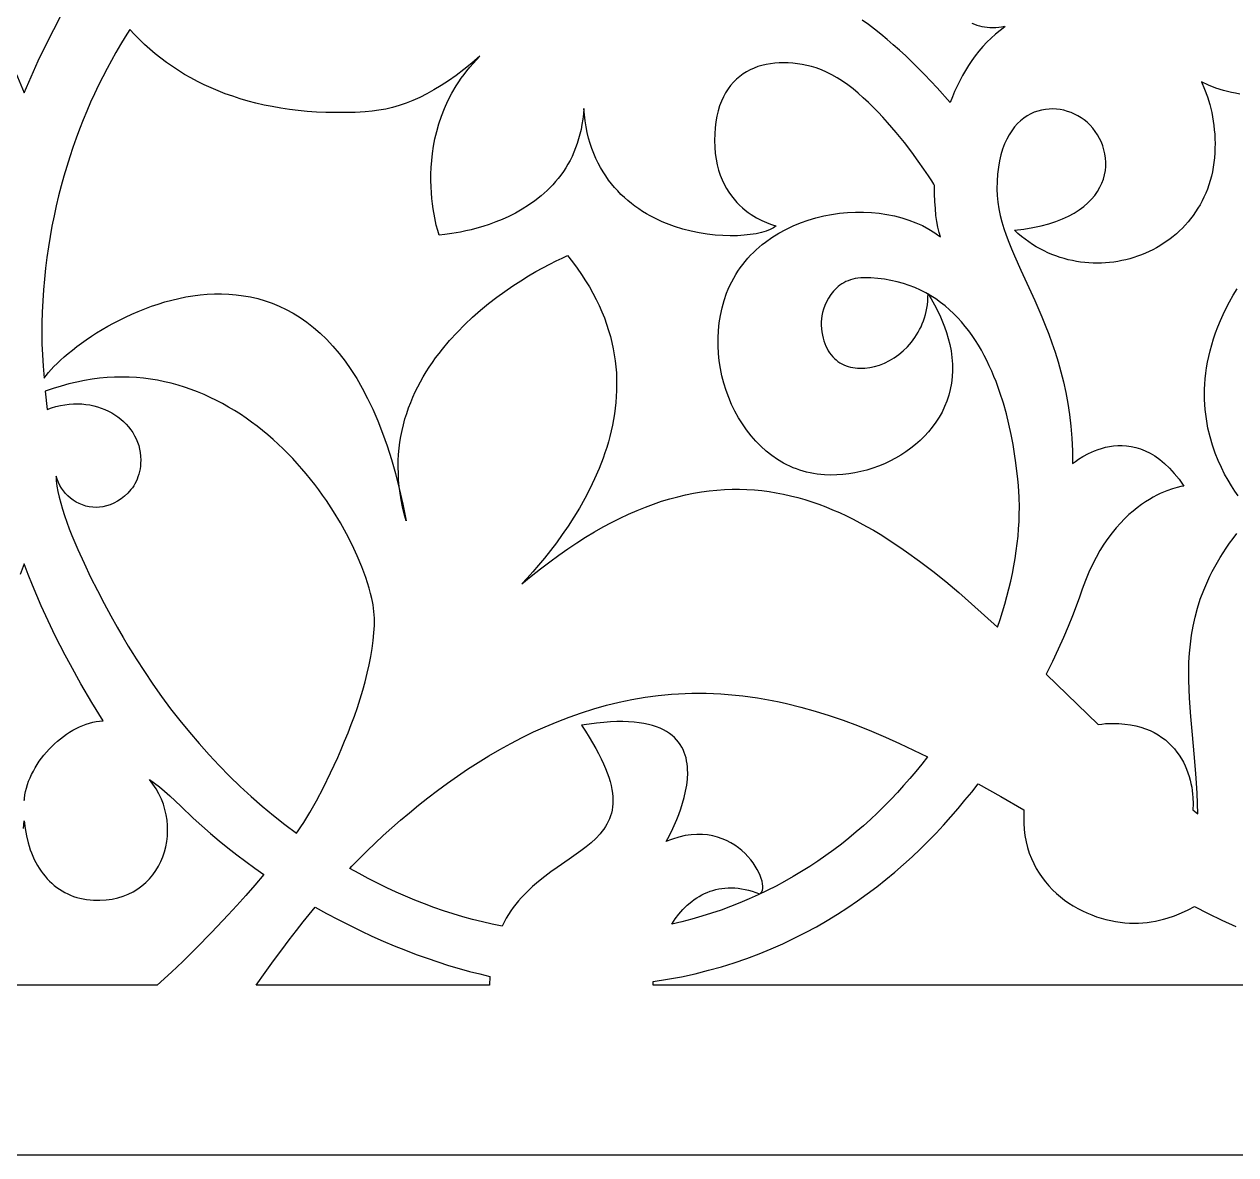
# Model space of a CAD drawing. Extents: x -52 to 65, y 50 to 90.
# Drawn here: x 15.23 to 34.91, y 49.87 to 68.23 of the extents above; entities that cross this region are included whole.
import ezdxf

# ---------------------------------------------------------------- set-up
doc = ezdxf.new("R2010")
doc.units = 0
doc.header["$MEASUREMENT"] = 0
doc.layers.add('LAYER_1', color=18, linetype='CONTINUOUS')

msp = doc.modelspace()

# ---------------------------------------------------------------- linework, layer by layer
at = {"layer": 'LAYER_1'}
for points in [[(14.613, 68.394), (14.746, 68.142), (14.875, 67.887), (14.998, 67.631), (15.116, 67.371), (15.227, 67.109), (15.339, 67.371), (15.456, 67.631), (15.579, 67.887), (15.707, 68.142), (15.84, 68.394)], [(30.621, 68.241), (30.661, 68.225), (30.701, 68.212), (30.742, 68.2), (30.783, 68.19), (30.826, 68.182), (30.869, 68.177), (30.913, 68.173), (30.957, 68.172), (31.007, 68.174), (31.056, 68.178), (31.104, 68.185), (31.152, 68.195), (31.158, 68.182), (31.079, 68.124), (31.004, 68.063), (30.932, 67.999), (30.863, 67.932), (30.797, 67.862), (30.735, 67.79), (30.675, 67.715), (30.619, 67.637), (30.565, 67.558), (30.515, 67.477), (30.467, 67.393), (30.422, 67.309), (30.379, 67.222), (30.34, 67.135), (30.303, 67.046), (30.268, 66.957), (30.058, 67.191), (29.954, 67.302), (29.851, 67.409), (29.749, 67.513), (29.647, 67.614), (29.545, 67.71), (29.444, 67.804), (29.343, 67.893), (29.242, 67.98), (29.141, 68.063), (29.041, 68.143), (28.94, 68.22), (28.839, 68.294)], [(34.971, 67.092), (34.903, 67.104), (34.837, 67.117), (34.772, 67.133), (34.707, 67.15), (34.583, 67.189), (34.463, 67.236), (34.348, 67.288), (34.4, 67.171), (34.445, 67.049), (34.484, 66.922), (34.516, 66.79), (34.529, 66.722), (34.541, 66.653), (34.551, 66.583), (34.558, 66.512), (34.564, 66.439), (34.568, 66.366), (34.57, 66.291), (34.569, 66.215), (34.567, 66.135), (34.561, 66.056), (34.552, 65.979), (34.541, 65.904), (34.527, 65.83), (34.51, 65.757), (34.491, 65.686), (34.469, 65.617), (34.445, 65.549), (34.419, 65.483), (34.39, 65.419), (34.359, 65.356), (34.326, 65.295), (34.291, 65.236), (34.254, 65.178), (34.215, 65.122), (34.174, 65.068), (34.131, 65.015), (34.086, 64.965), (34.04, 64.916), (33.992, 64.869), (33.943, 64.824), (33.892, 64.781), (33.839, 64.74), (33.786, 64.7), (33.73, 64.663), (33.674, 64.628), (33.617, 64.594), (33.558, 64.563), (33.498, 64.533), (33.438, 64.506), (33.376, 64.481), (33.313, 64.457), (33.25, 64.436), (33.186, 64.417), (33.122, 64.4), (33.057, 64.386), (32.991, 64.373), (32.925, 64.363), (32.858, 64.355), (32.791, 64.349), (32.724, 64.345), (32.657, 64.344), (32.589, 64.345), (32.522, 64.349), (32.454, 64.354), (32.387, 64.362), (32.319, 64.373), (32.252, 64.386), (32.185, 64.401), (32.118, 64.419), (32.052, 64.439), (31.986, 64.462), (31.921, 64.487), (31.856, 64.514), (31.792, 64.545), (31.729, 64.577), (31.667, 64.613), (31.605, 64.651), (31.544, 64.692), (31.484, 64.735), (31.425, 64.781), (31.368, 64.829), (31.311, 64.881), (31.465, 64.899), (31.608, 64.923), (31.743, 64.952), (31.868, 64.985), (31.984, 65.023), (32.092, 65.065), (32.191, 65.11), (32.281, 65.159), (32.364, 65.212), (32.439, 65.267), (32.505, 65.325), (32.565, 65.385), (32.617, 65.447), (32.662, 65.511), (32.7, 65.577), (32.731, 65.644), (32.756, 65.711), (32.775, 65.779), (32.788, 65.848), (32.794, 65.916), (32.795, 65.984), (32.791, 66.052), (32.781, 66.119), (32.766, 66.184), (32.747, 66.249), (32.723, 66.311), (32.694, 66.371), (32.661, 66.43), (32.624, 66.485), (32.583, 66.537), (32.539, 66.587), (32.491, 66.633), (32.444, 66.672), (32.394, 66.707), (32.342, 66.739), (32.288, 66.767), (32.233, 66.791), (32.175, 66.811), (32.116, 66.828), (32.057, 66.839), (31.996, 66.847), (31.936, 66.85), (31.875, 66.849), (31.814, 66.843), (31.753, 66.832), (31.693, 66.816), (31.634, 66.795), (31.576, 66.769), (31.519, 66.738), (31.465, 66.701), (31.412, 66.659), (31.361, 66.611), (31.313, 66.557), (31.268, 66.497), (31.225, 66.432), (31.186, 66.36), (31.151, 66.282), (31.119, 66.197), (31.092, 66.106), (31.069, 66.008), (31.05, 65.904), (31.037, 65.793), (31.029, 65.675), (31.026, 65.549), (31.029, 65.442), (31.04, 65.336), (31.056, 65.229), (31.079, 65.122), (31.107, 65.015), (31.14, 64.908), (31.177, 64.799), (31.218, 64.689), (31.263, 64.578), (31.312, 64.465), (31.416, 64.233), (31.642, 63.741), (31.756, 63.475), (31.813, 63.337), (31.868, 63.195), (31.921, 63.049), (31.972, 62.898), (32.02, 62.742), (32.065, 62.582), (32.106, 62.416), (32.144, 62.245), (32.177, 62.068), (32.204, 61.885), (32.227, 61.696), (32.243, 61.501), (32.254, 61.299), (32.257, 61.09), (32.301, 61.125), (32.354, 61.162), (32.425, 61.206), (32.512, 61.253), (32.561, 61.276), (32.614, 61.298), (32.669, 61.319), (32.728, 61.338), (32.79, 61.355), (32.854, 61.368), (32.921, 61.378), (32.99, 61.384), (33.061, 61.385), (33.133, 61.38), (33.207, 61.37), (33.282, 61.354), (33.359, 61.331), (33.436, 61.3), (33.514, 61.262), (33.593, 61.215), (33.671, 61.159), (33.75, 61.094), (33.829, 61.018), (33.907, 60.932), (33.985, 60.835), (34.061, 60.726), (34.013, 60.717), (33.955, 60.704), (33.879, 60.682), (33.787, 60.649), (33.681, 60.604), (33.624, 60.576), (33.564, 60.544), (33.503, 60.508), (33.439, 60.468), (33.373, 60.424), (33.307, 60.374), (33.239, 60.32), (33.171, 60.261), (33.102, 60.196), (33.033, 60.125), (32.965, 60.048), (32.897, 59.965), (32.83, 59.876), (32.765, 59.78), (32.701, 59.677), (32.638, 59.567), (32.578, 59.45), (32.52, 59.325), (32.465, 59.192), (32.413, 59.051), (32.367, 58.92), (32.313, 58.775), (32.252, 58.617), (32.183, 58.447), (32.107, 58.267), (32.022, 58.078), (31.93, 57.879), (31.829, 57.673), (32.672, 56.851), (32.73, 56.86), (32.789, 56.867), (32.848, 56.871), (32.908, 56.872), (33.009, 56.869), (33.105, 56.861), (33.196, 56.849), (33.283, 56.831), (33.364, 56.81), (33.442, 56.784), (33.514, 56.754), (33.583, 56.721), (33.647, 56.684), (33.708, 56.644), (33.764, 56.602), (33.816, 56.556), (33.865, 56.508), (33.91, 56.458), (33.951, 56.406), (33.989, 56.353), (34.023, 56.298), (34.055, 56.242), (34.083, 56.184), (34.108, 56.127), (34.13, 56.068), (34.149, 56.01), (34.166, 55.951), (34.179, 55.893), (34.191, 55.836), (34.2, 55.779), (34.206, 55.723), (34.21, 55.669), (34.213, 55.565), (34.208, 55.469), (34.289, 55.403), (34.286, 55.571), (34.279, 55.737), (34.27, 55.9), (34.259, 56.06), (34.233, 56.375), (34.203, 56.683), (34.176, 56.985), (34.155, 57.282), (34.148, 57.429), (34.144, 57.575), (34.143, 57.721), (34.147, 57.866), (34.155, 58.012), (34.169, 58.157), (34.188, 58.302), (34.213, 58.448), (34.245, 58.594), (34.284, 58.741), (34.331, 58.888), (34.387, 59.036), (34.451, 59.186), (34.486, 59.261), (34.524, 59.336), (34.565, 59.412), (34.608, 59.488), (34.653, 59.565), (34.702, 59.642), (34.752, 59.719), (34.806, 59.797), (34.863, 59.875), (34.922, 59.954)], [(34.944, 60.568), (34.891, 60.644), (34.836, 60.728), (34.781, 60.819), (34.726, 60.919), (34.673, 61.026), (34.621, 61.14), (34.573, 61.261), (34.528, 61.389), (34.489, 61.525), (34.455, 61.667), (34.441, 61.74), (34.429, 61.815), (34.418, 61.891), (34.41, 61.969), (34.404, 62.049), (34.4, 62.13), (34.399, 62.213), (34.4, 62.297), (34.404, 62.382), (34.411, 62.469), (34.42, 62.558), (34.433, 62.647), (34.449, 62.738), (34.468, 62.831), (34.49, 62.924), (34.517, 63.019), (34.546, 63.116), (34.58, 63.213), (34.617, 63.312), (34.658, 63.412), (34.704, 63.513), (34.753, 63.615), (34.807, 63.718), (34.866, 63.823), (34.929, 63.928)], [(15.224, 55.653), (15.227, 55.619), (15.23, 55.653), (15.237, 55.709), (15.248, 55.765), (15.262, 55.821), (15.279, 55.877), (15.299, 55.933), (15.322, 55.988), (15.347, 56.043), (15.375, 56.098), (15.405, 56.151), (15.437, 56.204), (15.472, 56.256), (15.509, 56.307), (15.547, 56.357), (15.588, 56.405), (15.63, 56.452), (15.674, 56.497), (15.719, 56.541), (15.766, 56.583), (15.814, 56.623), (15.864, 56.661), (15.914, 56.697), (15.965, 56.73), (16.018, 56.761), (16.07, 56.79), (16.124, 56.815), (16.178, 56.839), (16.233, 56.859), (16.287, 56.876), (16.342, 56.89), (16.397, 56.901), (16.452, 56.908), (16.507, 56.912), (16.325, 57.211), (16.147, 57.514), (15.976, 57.821), (15.893, 57.977), (15.811, 58.134), (15.731, 58.293), (15.653, 58.454), (15.577, 58.616), (15.503, 58.781), (15.431, 58.947), (15.361, 59.116), (15.293, 59.287), (15.227, 59.46), (15.162, 59.287)], [(15.214, 55.166), (15.227, 55.289), (15.241, 55.166), (15.262, 55.047), (15.29, 54.931), (15.307, 54.875), (15.325, 54.82), (15.345, 54.767), (15.367, 54.714), (15.391, 54.663), (15.416, 54.613), (15.443, 54.565), (15.471, 54.519), (15.501, 54.474), (15.533, 54.43), (15.566, 54.389), (15.601, 54.349), (15.637, 54.311), (15.675, 54.275), (15.714, 54.241), (15.755, 54.208), (15.798, 54.178), (15.841, 54.151), (15.886, 54.125), (15.933, 54.102), (15.981, 54.081), (16.03, 54.062), (16.081, 54.046), (16.132, 54.032), (16.186, 54.021), (16.24, 54.013), (16.296, 54.006), (16.35, 54.002), (16.404, 54), (16.456, 53.999), (16.557, 54.004), (16.654, 54.017), (16.747, 54.037), (16.835, 54.064), (16.918, 54.097), (16.997, 54.137), (17.071, 54.182), (17.139, 54.232), (17.203, 54.288), (17.262, 54.348), (17.316, 54.413), (17.365, 54.481), (17.408, 54.553), (17.446, 54.628), (17.478, 54.706), (17.505, 54.786), (17.527, 54.869), (17.542, 54.953), (17.552, 55.038), (17.556, 55.124), (17.555, 55.211), (17.547, 55.299), (17.533, 55.386), (17.513, 55.472), (17.487, 55.558), (17.455, 55.642), (17.416, 55.725), (17.37, 55.806), (17.318, 55.884), (17.26, 55.96), (17.342, 55.903), (17.425, 55.84), (17.508, 55.77), (17.593, 55.695), (17.772, 55.525), (17.97, 55.332), (18.11, 55.206), (18.251, 55.084), (18.393, 54.965), (18.536, 54.849), (18.681, 54.736), (18.826, 54.626), (18.972, 54.519), (19.119, 54.415), (18.972, 54.243), (18.826, 54.076), (18.682, 53.916), (18.541, 53.762), (18.27, 53.476), (18.021, 53.222), (17.801, 53.005), (17.617, 52.83), (17.388, 52.618), (13.066, 52.618)], [(36.009, 52.618), (25.441, 52.618), (25.444, 52.678), (25.675, 52.715), (25.901, 52.758), (26.123, 52.806), (26.34, 52.861), (26.553, 52.92), (26.761, 52.985), (26.964, 53.055), (27.163, 53.13), (27.358, 53.209), (27.549, 53.293), (27.735, 53.381), (27.917, 53.473), (28.094, 53.569), (28.268, 53.669), (28.437, 53.772), (28.603, 53.879), (28.764, 53.989), (28.921, 54.102), (29.074, 54.217), (29.223, 54.336), (29.369, 54.456), (29.51, 54.579), (29.648, 54.704), (29.782, 54.831), (29.912, 54.96), (30.038, 55.09), (30.161, 55.221), (30.28, 55.354), (30.396, 55.487), (30.508, 55.622), (30.617, 55.757), (30.722, 55.892), (31.093, 55.683), (31.465, 55.468), (31.462, 55.361), (31.463, 55.253), (31.47, 55.149), (31.483, 55.048), (31.501, 54.95), (31.524, 54.856), (31.553, 54.766), (31.586, 54.679), (31.624, 54.595), (31.666, 54.516), (31.712, 54.439), (31.762, 54.366), (31.815, 54.297), (31.872, 54.231), (31.932, 54.168), (31.994, 54.109), (32.059, 54.054), (32.127, 54.002), (32.196, 53.953), (32.268, 53.908), (32.341, 53.866), (32.415, 53.827), (32.49, 53.792), (32.567, 53.761), (32.644, 53.732), (32.721, 53.707), (32.798, 53.686), (32.876, 53.668), (32.953, 53.653), (33.029, 53.642), (33.105, 53.634), (33.179, 53.629), (33.252, 53.628), (33.325, 53.629), (33.396, 53.633), (33.466, 53.64), (33.535, 53.649), (33.601, 53.661), (33.667, 53.674), (33.731, 53.69), (33.793, 53.707), (33.913, 53.747), (34.027, 53.793), (34.135, 53.844), (34.236, 53.898), (34.459, 53.786), (34.683, 53.678), (34.908, 53.572)], [(-51.907, 49.866), (-30.122, 49.866), (64.546, 49.866)]]:
    msp.add_lwpolyline(points, dxfattribs=at)
for points in [[(30.014, 65.604), (30.002, 65.626), (29.968, 65.682), (29.913, 65.766), (29.84, 65.874), (29.749, 66.003), (29.644, 66.147), (29.524, 66.303), (29.392, 66.466), (29.249, 66.632), (29.174, 66.715), (29.098, 66.796), (29.019, 66.877), (28.939, 66.955), (28.857, 67.031), (28.774, 67.104), (28.69, 67.174), (28.605, 67.239), (28.519, 67.3), (28.433, 67.356), (28.347, 67.406), (28.261, 67.449), (28.175, 67.486), (28.089, 67.516), (28.013, 67.537), (27.937, 67.556), (27.861, 67.571), (27.785, 67.583), (27.71, 67.592), (27.636, 67.597), (27.562, 67.599), (27.49, 67.598), (27.418, 67.593), (27.348, 67.585), (27.279, 67.573), (27.211, 67.557), (27.146, 67.537), (27.082, 67.513), (27.02, 67.485), (26.961, 67.454), (26.904, 67.418), (26.849, 67.378), (26.797, 67.334), (26.748, 67.285), (26.702, 67.232), (26.659, 67.174), (26.62, 67.112), (26.584, 67.046), (26.552, 66.974), (26.523, 66.898), (26.498, 66.818), (26.478, 66.732), (26.462, 66.641), (26.45, 66.545), (26.443, 66.444), (26.44, 66.338), (26.443, 66.231), (26.452, 66.129), (26.465, 66.032), (26.483, 65.941), (26.506, 65.855), (26.533, 65.774), (26.563, 65.697), (26.597, 65.626), (26.633, 65.559), (26.672, 65.496), (26.714, 65.437), (26.757, 65.383), (26.801, 65.333), (26.847, 65.286), (26.894, 65.244), (26.94, 65.205), (26.987, 65.169), (27.034, 65.137), (27.079, 65.107), (27.124, 65.081), (27.208, 65.037), (27.284, 65.004), (27.348, 64.98), (27.397, 64.964), (27.44, 64.953), (27.421, 64.937), (27.398, 64.921), (27.343, 64.892), (27.277, 64.866), (27.201, 64.843), (27.116, 64.824), (27.021, 64.809), (26.919, 64.798), (26.811, 64.791), (26.695, 64.789), (26.575, 64.793), (26.451, 64.802), (26.322, 64.817), (26.191, 64.838), (26.059, 64.865), (25.925, 64.9), (25.791, 64.942), (25.658, 64.991), (25.591, 65.018), (25.526, 65.048), (25.461, 65.08), (25.396, 65.113), (25.333, 65.149), (25.27, 65.187), (25.209, 65.227), (25.148, 65.27), (25.089, 65.315), (25.031, 65.362), (24.975, 65.411), (24.92, 65.463), (24.867, 65.518), (24.815, 65.575), (24.765, 65.634), (24.718, 65.696), (24.672, 65.761), (24.629, 65.828), (24.588, 65.898), (24.549, 65.971), (24.513, 66.046), (24.479, 66.125), (24.448, 66.206), (24.42, 66.29), (24.395, 66.378), (24.373, 66.468), (24.354, 66.561), (24.338, 66.657), (24.326, 66.757), (24.317, 66.859), (24.31, 66.77), (24.3, 66.684), (24.287, 66.6), (24.272, 66.518), (24.254, 66.439), (24.233, 66.362), (24.209, 66.288), (24.184, 66.216), (24.155, 66.147), (24.125, 66.08), (24.093, 66.015), (24.058, 65.952), (24.022, 65.892), (23.984, 65.833), (23.944, 65.777), (23.902, 65.723), (23.859, 65.671), (23.814, 65.62), (23.769, 65.572), (23.722, 65.526), (23.673, 65.481), (23.624, 65.439), (23.523, 65.359), (23.42, 65.286), (23.314, 65.22), (23.206, 65.16), (23.099, 65.105), (22.991, 65.057), (22.885, 65.014), (22.781, 64.976), (22.679, 64.942), (22.581, 64.913), (22.488, 64.889), (22.399, 64.868), (22.316, 64.85), (22.172, 64.825), (22.061, 64.809), (21.965, 64.8), (21.943, 64.874), (21.92, 64.963), (21.895, 65.081), (21.87, 65.226), (21.859, 65.308), (21.849, 65.395), (21.842, 65.487), (21.836, 65.584), (21.833, 65.686), (21.834, 65.791), (21.838, 65.9), (21.846, 66.012), (21.859, 66.128), (21.876, 66.245), (21.899, 66.365), (21.928, 66.486), (21.963, 66.609), (22.004, 66.732), (22.053, 66.856), (22.109, 66.98), (22.173, 67.104), (22.245, 67.227), (22.285, 67.288), (22.327, 67.349), (22.371, 67.41), (22.417, 67.47), (22.466, 67.53), (22.518, 67.589), (22.571, 67.647), (22.628, 67.706), (22.496, 67.593), (22.368, 67.49), (22.243, 67.395), (22.12, 67.308), (22, 67.23), (21.883, 67.158), (21.768, 67.095), (21.654, 67.038), (21.541, 66.988), (21.43, 66.944), (21.319, 66.906), (21.209, 66.875), (21.099, 66.849), (20.989, 66.828), (20.878, 66.812), (20.767, 66.801), (20.602, 66.793), (20.44, 66.79), (20.281, 66.79), (20.126, 66.793), (19.973, 66.8), (19.824, 66.811), (19.677, 66.825), (19.534, 66.842), (19.394, 66.863), (19.256, 66.887), (19.122, 66.914), (18.99, 66.945), (18.862, 66.978), (18.736, 67.015), (18.613, 67.055), (18.493, 67.097), (18.376, 67.143), (18.262, 67.191), (18.15, 67.242), (18.042, 67.296), (17.935, 67.353), (17.832, 67.412), (17.731, 67.474), (17.633, 67.539), (17.538, 67.606), (17.445, 67.675), (17.355, 67.747), (17.267, 67.822), (17.182, 67.898), (17.099, 67.977), (17.019, 68.058), (16.941, 68.141), (16.865, 68.019), (16.789, 67.894), (16.715, 67.767), (16.643, 67.637), (16.572, 67.506), (16.503, 67.372), (16.436, 67.236), (16.37, 67.098), (16.306, 66.958), (16.244, 66.815), (16.184, 66.671), (16.127, 66.524), (16.071, 66.375), (16.017, 66.224), (15.966, 66.072), (15.917, 65.917), (15.871, 65.76), (15.827, 65.601), (15.785, 65.441), (15.747, 65.278), (15.711, 65.114), (15.677, 64.947), (15.647, 64.779), (15.619, 64.609), (15.595, 64.437), (15.573, 64.264), (15.555, 64.088), (15.539, 63.911), (15.527, 63.732), (15.519, 63.552), (15.513, 63.369), (15.512, 63.185), (15.515, 63.034), (15.523, 62.859), (15.535, 62.671), (15.55, 62.479), (15.583, 62.523), (15.62, 62.569), (15.662, 62.617), (15.709, 62.667), (15.761, 62.718), (15.817, 62.771), (15.877, 62.825), (15.941, 62.88), (16.009, 62.935), (16.081, 62.99), (16.156, 63.046), (16.235, 63.102), (16.318, 63.158), (16.403, 63.212), (16.492, 63.267), (16.583, 63.32), (16.678, 63.372), (16.774, 63.422), (16.874, 63.471), (16.975, 63.518), (17.079, 63.563), (17.184, 63.605), (17.292, 63.645), (17.401, 63.681), (17.512, 63.715), (17.624, 63.746), (17.737, 63.773), (17.851, 63.796), (17.967, 63.815), (18.083, 63.83), (18.2, 63.84), (18.317, 63.846), (18.434, 63.847), (18.552, 63.842), (18.67, 63.833), (18.788, 63.817), (18.905, 63.796), (19.022, 63.769), (19.139, 63.735), (19.255, 63.695), (19.369, 63.648), (19.483, 63.594), (19.596, 63.533), (19.708, 63.464), (19.818, 63.387), (19.926, 63.303), (20.033, 63.21), (20.137, 63.11), (20.24, 63), (20.341, 62.881), (20.439, 62.754), (20.534, 62.617), (20.627, 62.471), (20.717, 62.314), (20.805, 62.148), (20.889, 61.972), (20.97, 61.785), (21.047, 61.587), (21.121, 61.378), (21.191, 61.158), (21.258, 60.927), (21.32, 60.684), (21.378, 60.43), (21.432, 60.163), (21.401, 60.277), (21.374, 60.39), (21.351, 60.501), (21.333, 60.611), (21.319, 60.719), (21.309, 60.826), (21.304, 60.931), (21.302, 61.035), (21.303, 61.138), (21.309, 61.239), (21.318, 61.339), (21.33, 61.437), (21.346, 61.533), (21.365, 61.629), (21.387, 61.722), (21.412, 61.815), (21.44, 61.906), (21.471, 61.995), (21.505, 62.083), (21.541, 62.169), (21.579, 62.254), (21.62, 62.337), (21.664, 62.419), (21.709, 62.5), (21.757, 62.579), (21.806, 62.656), (21.857, 62.732), (21.91, 62.806), (21.965, 62.879), (22.021, 62.951), (22.137, 63.089), (22.258, 63.221), (22.382, 63.348), (22.51, 63.468), (22.64, 63.582), (22.771, 63.69), (22.903, 63.791), (23.034, 63.887), (23.164, 63.976), (23.292, 64.06), (23.416, 64.137), (23.537, 64.208), (23.653, 64.272), (23.764, 64.33), (23.868, 64.382), (23.964, 64.428), (24.053, 64.468), (24.133, 64.366), (24.209, 64.264), (24.28, 64.163), (24.346, 64.061), (24.408, 63.96), (24.465, 63.858), (24.518, 63.757), (24.566, 63.656), (24.611, 63.555), (24.651, 63.455), (24.687, 63.354), (24.72, 63.254), (24.748, 63.154), (24.773, 63.055), (24.794, 62.956), (24.812, 62.857), (24.826, 62.759), (24.837, 62.661), (24.845, 62.564), (24.849, 62.467), (24.85, 62.37), (24.849, 62.275), (24.844, 62.179), (24.837, 62.085), (24.827, 61.991), (24.814, 61.898), (24.799, 61.805), (24.781, 61.713), (24.761, 61.622), (24.739, 61.532), (24.715, 61.443), (24.688, 61.354), (24.66, 61.266), (24.63, 61.18), (24.564, 61.009), (24.492, 60.842), (24.414, 60.679), (24.332, 60.521), (24.245, 60.368), (24.154, 60.219), (24.062, 60.075), (23.967, 59.937), (23.871, 59.804), (23.774, 59.677), (23.678, 59.556), (23.583, 59.441), (23.489, 59.333), (23.398, 59.231), (23.311, 59.136), (23.463, 59.262), (23.614, 59.382), (23.763, 59.496), (23.911, 59.604), (24.058, 59.707), (24.203, 59.803), (24.346, 59.895), (24.489, 59.98), (24.63, 60.061), (24.769, 60.136), (24.908, 60.206), (25.045, 60.27), (25.181, 60.33), (25.316, 60.384), (25.449, 60.434), (25.581, 60.478), (25.712, 60.518), (25.843, 60.553), (25.971, 60.584), (26.099, 60.61), (26.226, 60.631), (26.352, 60.648), (26.477, 60.661), (26.601, 60.67), (26.724, 60.674), (26.846, 60.674), (26.967, 60.671), (27.087, 60.663), (27.206, 60.652), (27.325, 60.636), (27.442, 60.617), (27.559, 60.595), (27.676, 60.569), (27.791, 60.539), (27.906, 60.506), (28.02, 60.47), (28.133, 60.431), (28.246, 60.388), (28.358, 60.342), (28.47, 60.294), (28.581, 60.242), (28.691, 60.188), (28.801, 60.131), (28.911, 60.071), (29.02, 60.008), (29.128, 59.943), (29.237, 59.876), (29.344, 59.806), (29.452, 59.734), (29.559, 59.66), (29.772, 59.505), (29.984, 59.343), (30.196, 59.173), (30.406, 58.996), (30.616, 58.813), (30.826, 58.625), (31.036, 58.432), (31.078, 58.558), (31.118, 58.683), (31.156, 58.808), (31.19, 58.932), (31.222, 59.057), (31.252, 59.181), (31.278, 59.304), (31.302, 59.428), (31.323, 59.55), (31.341, 59.672), (31.357, 59.793), (31.37, 59.913), (31.379, 60.033), (31.387, 60.151), (31.391, 60.269), (31.392, 60.385), (31.387, 60.545), (31.376, 60.728), (31.366, 60.841), (31.353, 60.967), (31.336, 61.103), (31.315, 61.248), (31.289, 61.402), (31.259, 61.563), (31.223, 61.729), (31.18, 61.899), (31.132, 62.072), (31.076, 62.246), (31.013, 62.421), (30.978, 62.507), (30.942, 62.593), (30.903, 62.679), (30.862, 62.764), (30.819, 62.847), (30.774, 62.93), (30.727, 63.011), (30.677, 63.09), (30.624, 63.168), (30.57, 63.244), (30.512, 63.318), (30.452, 63.39), (30.39, 63.459), (30.324, 63.526), (30.256, 63.59), (30.185, 63.651), (30.111, 63.709), (30.034, 63.764), (29.954, 63.815), (29.872, 63.863), (29.786, 63.907), (29.696, 63.948), (29.604, 63.984), (29.508, 64.016), (29.409, 64.043), (29.306, 64.066), (29.2, 64.084), (29.091, 64.097), (28.977, 64.105), (28.861, 64.108), (28.814, 64.106), (28.769, 64.102), (28.727, 64.095), (28.686, 64.086), (28.646, 64.075), (28.609, 64.061), (28.573, 64.045), (28.539, 64.027), (28.507, 64.008), (28.477, 63.987), (28.448, 63.964), (28.42, 63.941), (28.371, 63.889), (28.327, 63.834), (28.289, 63.777), (28.257, 63.718), (28.231, 63.658), (28.209, 63.6), (28.193, 63.543), (28.182, 63.489), (28.175, 63.44), (28.173, 63.395), (28.174, 63.337), (28.178, 63.281), (28.184, 63.228), (28.193, 63.177), (28.203, 63.128), (28.216, 63.082), (28.231, 63.039), (28.248, 62.997), (28.267, 62.958), (28.287, 62.922), (28.309, 62.887), (28.333, 62.855), (28.359, 62.826), (28.386, 62.798), (28.415, 62.773), (28.444, 62.75), (28.476, 62.729), (28.508, 62.711), (28.541, 62.694), (28.576, 62.68), (28.611, 62.668), (28.648, 62.658), (28.685, 62.65), (28.722, 62.643), (28.761, 62.639), (28.8, 62.638), (28.879, 62.639), (28.96, 62.649), (29.041, 62.667), (29.122, 62.691), (29.203, 62.723), (29.282, 62.763), (29.36, 62.809), (29.435, 62.862), (29.506, 62.921), (29.574, 62.987), (29.638, 63.06), (29.696, 63.138), (29.723, 63.18), (29.749, 63.223), (29.772, 63.267), (29.795, 63.313), (29.815, 63.36), (29.834, 63.408), (29.851, 63.458), (29.866, 63.51), (29.878, 63.562), (29.889, 63.616), (29.897, 63.671), (29.903, 63.728), (29.907, 63.786), (29.908, 63.845), (29.958, 63.765), (30.012, 63.671), (30.077, 63.546), (30.111, 63.474), (30.144, 63.395), (30.177, 63.31), (30.208, 63.22), (30.237, 63.124), (30.262, 63.025), (30.282, 62.922), (30.297, 62.815), (30.306, 62.707), (30.307, 62.6), (30.302, 62.497), (30.289, 62.395), (30.27, 62.296), (30.245, 62.2), (30.214, 62.106), (30.177, 62.016), (30.135, 61.928), (30.087, 61.843), (30.035, 61.761), (29.977, 61.682), (29.915, 61.607), (29.849, 61.535), (29.779, 61.466), (29.705, 61.401), (29.628, 61.339), (29.548, 61.281), (29.464, 61.227), (29.378, 61.177), (29.29, 61.13), (29.199, 61.088), (29.106, 61.05), (29.012, 61.016), (28.916, 60.986), (28.819, 60.961), (28.721, 60.94), (28.623, 60.924), (28.524, 60.913), (28.425, 60.906), (28.325, 60.904), (28.227, 60.907), (28.167, 60.911), (28.108, 60.918), (28.049, 60.927), (27.992, 60.938), (27.935, 60.951), (27.879, 60.967), (27.824, 60.984), (27.77, 61.003), (27.716, 61.024), (27.664, 61.047), (27.612, 61.072), (27.562, 61.099), (27.463, 61.158), (27.369, 61.223), (27.279, 61.294), (27.193, 61.372), (27.111, 61.455), (27.033, 61.543), (26.961, 61.637), (26.893, 61.734), (26.829, 61.836), (26.771, 61.942), (26.718, 62.051), (26.671, 62.163), (26.628, 62.278), (26.592, 62.395), (26.561, 62.514), (26.536, 62.635), (26.517, 62.758), (26.504, 62.881), (26.497, 63.004), (26.497, 63.128), (26.503, 63.252), (26.516, 63.376), (26.535, 63.498), (26.562, 63.62), (26.595, 63.739), (26.636, 63.857), (26.662, 63.921), (26.69, 63.984), (26.72, 64.044), (26.752, 64.104), (26.785, 64.161), (26.821, 64.217), (26.858, 64.271), (26.898, 64.324), (26.939, 64.375), (26.981, 64.425), (27.025, 64.473), (27.071, 64.519), (27.118, 64.563), (27.166, 64.607), (27.216, 64.648), (27.267, 64.688), (27.373, 64.763), (27.484, 64.832), (27.598, 64.894), (27.716, 64.95), (27.837, 65), (27.96, 65.044), (28.086, 65.081), (28.213, 65.112), (28.342, 65.137), (28.472, 65.155), (28.601, 65.168), (28.731, 65.174), (28.86, 65.174), (28.988, 65.168), (29.115, 65.156), (29.239, 65.137), (29.361, 65.113), (29.48, 65.082), (29.596, 65.046), (29.708, 65.003), (29.816, 64.955), (29.919, 64.9), (30.016, 64.839), (30.063, 64.807), (30.108, 64.773), (30.087, 64.846), (30.068, 64.929), (30.051, 65.021), (30.037, 65.122), (30.027, 65.231), (30.019, 65.348), (30.015, 65.472)], [(15.744, 60.885), (15.748, 60.808), (15.758, 60.725), (15.774, 60.637), (15.794, 60.544), (15.819, 60.448), (15.848, 60.348), (15.881, 60.245), (15.918, 60.139), (15.958, 60.031), (16.002, 59.921), (16.096, 59.697), (16.198, 59.472), (16.305, 59.247), (16.415, 59.028), (16.526, 58.817), (16.634, 58.617), (16.737, 58.433), (16.832, 58.268), (16.918, 58.125), (16.99, 58.008), (17.047, 57.92), (17.18, 57.712), (17.317, 57.507), (17.459, 57.306), (17.605, 57.11), (17.755, 56.917), (17.909, 56.728), (18.067, 56.543), (18.229, 56.363), (18.395, 56.187), (18.564, 56.015), (18.737, 55.848), (18.913, 55.686), (19.092, 55.529), (19.274, 55.376), (19.46, 55.229), (19.648, 55.086), (19.678, 55.126), (19.721, 55.189), (19.768, 55.26), (19.868, 55.424), (19.976, 55.616), (20.089, 55.831), (20.204, 56.066), (20.32, 56.317), (20.377, 56.448), (20.432, 56.581), (20.487, 56.716), (20.539, 56.853), (20.59, 56.991), (20.638, 57.131), (20.683, 57.27), (20.726, 57.409), (20.765, 57.548), (20.8, 57.685), (20.831, 57.821), (20.858, 57.955), (20.88, 58.087), (20.897, 58.215), (20.908, 58.341), (20.914, 58.462), (20.914, 58.579), (20.907, 58.691), (20.894, 58.798), (20.885, 58.85), (20.874, 58.9), (20.852, 58.982), (20.829, 59.067), (20.774, 59.238), (20.71, 59.413), (20.636, 59.59), (20.554, 59.77), (20.462, 59.95), (20.362, 60.131), (20.253, 60.311), (20.136, 60.489), (20.074, 60.578), (20.011, 60.666), (19.945, 60.752), (19.878, 60.839), (19.808, 60.924), (19.737, 61.008), (19.663, 61.09), (19.588, 61.172), (19.511, 61.252), (19.432, 61.33), (19.351, 61.407), (19.269, 61.482), (19.184, 61.556), (19.098, 61.627), (19.011, 61.696), (18.921, 61.763), (18.83, 61.828), (18.738, 61.891), (18.643, 61.951), (18.547, 62.009), (18.45, 62.064), (18.351, 62.116), (18.25, 62.165), (18.148, 62.211), (18.044, 62.254), (17.939, 62.294), (17.833, 62.331), (17.725, 62.364), (17.616, 62.394), (17.505, 62.42), (17.393, 62.443), (17.28, 62.461), (17.165, 62.476), (17.05, 62.487), (16.932, 62.494), (16.814, 62.496), (16.695, 62.494), (16.574, 62.488), (16.452, 62.477), (16.329, 62.461), (16.205, 62.441), (16.08, 62.415), (15.954, 62.385), (15.826, 62.35), (15.698, 62.31), (15.569, 62.264), (15.598, 61.968), (15.67, 61.994), (15.742, 62.015), (15.814, 62.033), (15.885, 62.046), (15.955, 62.055), (16.025, 62.06), (16.094, 62.061), (16.161, 62.059), (16.228, 62.052), (16.293, 62.042), (16.357, 62.029), (16.419, 62.013), (16.479, 61.993), (16.537, 61.97), (16.594, 61.944), (16.648, 61.915), (16.7, 61.883), (16.75, 61.849), (16.797, 61.812), (16.842, 61.772), (16.883, 61.731), (16.922, 61.687), (16.958, 61.641), (16.99, 61.593), (17.019, 61.543), (17.045, 61.491), (17.067, 61.437), (17.086, 61.382), (17.1, 61.326), (17.111, 61.268), (17.117, 61.209), (17.119, 61.148), (17.118, 61.099), (17.114, 61.05), (17.108, 61.004), (17.099, 60.96), (17.088, 60.917), (17.075, 60.876), (17.061, 60.837), (17.044, 60.8), (17.025, 60.764), (17.005, 60.73), (16.984, 60.698), (16.961, 60.667), (16.912, 60.611), (16.858, 60.561), (16.802, 60.517), (16.743, 60.48), (16.684, 60.449), (16.624, 60.423), (16.564, 60.404), (16.506, 60.39), (16.451, 60.381), (16.399, 60.378), (16.34, 60.381), (16.282, 60.388), (16.226, 60.401), (16.172, 60.418), (16.12, 60.44), (16.071, 60.466), (16.024, 60.496), (15.98, 60.529), (15.938, 60.565), (15.9, 60.605), (15.865, 60.647), (15.833, 60.691), (15.805, 60.737), (15.781, 60.785), (15.76, 60.835)], [(25.744, 53.613), (25.8, 53.696), (25.862, 53.775), (25.927, 53.849), (25.997, 53.918), (26.072, 53.98), (26.111, 54.009), (26.151, 54.036), (26.192, 54.062), (26.234, 54.085), (26.278, 54.107), (26.322, 54.126), (26.367, 54.144), (26.414, 54.159), (26.462, 54.172), (26.51, 54.183), (26.56, 54.191), (26.61, 54.197), (26.662, 54.2), (26.715, 54.201), (26.769, 54.199), (26.823, 54.194), (26.879, 54.187), (26.936, 54.176), (26.994, 54.163), (27.052, 54.146), (27.112, 54.126), (27.173, 54.103), (27.183, 54.109), (27.193, 54.117), (27.208, 54.137), (27.218, 54.162), (27.224, 54.192), (27.224, 54.227), (27.22, 54.266), (27.212, 54.308), (27.199, 54.353), (27.181, 54.401), (27.159, 54.45), (27.132, 54.501), (27.101, 54.552), (27.066, 54.604), (27.027, 54.656), (26.983, 54.707), (26.935, 54.757), (26.884, 54.805), (26.828, 54.85), (26.768, 54.893), (26.704, 54.932), (26.636, 54.968), (26.565, 54.999), (26.49, 55.025), (26.411, 55.046), (26.328, 55.06), (26.242, 55.068), (26.152, 55.069), (26.059, 55.063), (25.962, 55.048), (25.862, 55.025), (25.759, 54.993), (25.706, 54.973), (25.652, 54.951), (25.707, 55.051), (25.763, 55.165), (25.827, 55.311), (25.86, 55.394), (25.892, 55.482), (25.921, 55.574), (25.948, 55.67), (25.971, 55.768), (25.988, 55.868), (26, 55.968), (26.004, 56.068), (26.003, 56.117), (26, 56.167), (25.995, 56.215), (25.987, 56.263), (25.977, 56.31), (25.964, 56.356), (25.949, 56.401), (25.93, 56.445), (25.908, 56.487), (25.884, 56.528), (25.856, 56.568), (25.824, 56.606), (25.789, 56.642), (25.75, 56.677), (25.708, 56.709), (25.661, 56.739), (25.61, 56.767), (25.556, 56.793), (25.496, 56.817), (25.433, 56.837), (25.365, 56.855), (25.292, 56.87), (25.214, 56.883), (25.132, 56.892), (25.044, 56.898), (24.951, 56.901), (24.853, 56.9), (24.749, 56.896), (24.64, 56.888), (24.524, 56.877), (24.404, 56.861), (24.277, 56.842), (24.343, 56.743), (24.404, 56.647), (24.46, 56.554), (24.511, 56.465), (24.557, 56.38), (24.599, 56.297), (24.637, 56.217), (24.67, 56.141), (24.698, 56.067), (24.723, 55.996), (24.743, 55.927), (24.76, 55.862), (24.773, 55.798), (24.782, 55.737), (24.787, 55.678), (24.789, 55.622), (24.788, 55.567), (24.783, 55.515), (24.775, 55.464), (24.764, 55.415), (24.75, 55.368), (24.734, 55.323), (24.714, 55.279), (24.692, 55.236), (24.668, 55.195), (24.641, 55.154), (24.612, 55.115), (24.581, 55.077), (24.513, 55.004), (24.437, 54.934), (24.355, 54.866), (24.268, 54.799), (24.081, 54.666), (23.884, 54.53), (23.783, 54.459), (23.683, 54.384), (23.583, 54.306), (23.485, 54.222), (23.39, 54.133), (23.299, 54.038), (23.255, 53.988), (23.212, 53.936), (23.171, 53.882), (23.131, 53.826), (23.092, 53.768), (23.056, 53.707), (23.021, 53.645), (22.988, 53.579), (22.828, 53.612), (22.669, 53.648), (22.51, 53.688), (22.352, 53.731), (22.195, 53.778), (22.038, 53.829), (21.882, 53.882), (21.727, 53.94), (21.573, 54), (21.419, 54.065), (21.266, 54.132), (21.115, 54.202), (20.964, 54.276), (20.814, 54.353), (20.666, 54.433), (20.518, 54.517), (20.551, 54.553), (20.672, 54.676), (20.797, 54.8), (20.926, 54.924), (21.06, 55.049), (21.197, 55.173), (21.338, 55.297), (21.483, 55.42), (21.631, 55.543), (21.784, 55.664), (21.94, 55.783), (22.1, 55.9), (22.263, 56.016), (22.43, 56.128), (22.6, 56.238), (22.774, 56.344), (22.951, 56.447), (23.131, 56.546), (23.314, 56.641), (23.501, 56.732), (23.691, 56.818), (23.883, 56.899), (24.079, 56.974), (24.277, 57.044), (24.479, 57.107), (24.683, 57.165), (24.889, 57.215), (25.099, 57.259), (25.311, 57.296), (25.525, 57.325), (25.634, 57.336), (25.742, 57.346), (25.852, 57.353), (25.962, 57.358), (26.072, 57.362), (26.183, 57.363), (26.304, 57.362), (26.425, 57.358), (26.545, 57.352), (26.664, 57.343), (26.783, 57.332), (26.902, 57.319), (27.02, 57.304), (27.138, 57.286), (27.256, 57.266), (27.374, 57.244), (27.491, 57.22), (27.607, 57.195), (27.84, 57.137), (28.072, 57.072), (28.302, 57), (28.532, 56.921), (28.761, 56.836), (28.989, 56.744), (29.217, 56.648), (29.444, 56.546), (29.67, 56.439), (29.897, 56.328), (29.805, 56.209), (29.71, 56.091), (29.612, 55.975), (29.512, 55.861), (29.41, 55.747), (29.305, 55.636), (29.197, 55.527), (29.087, 55.419), (28.975, 55.313), (28.86, 55.21), (28.743, 55.108), (28.623, 55.009), (28.501, 54.912), (28.376, 54.818), (28.249, 54.725), (28.12, 54.636), (27.988, 54.549), (27.854, 54.465), (27.718, 54.383), (27.579, 54.304), (27.439, 54.229), (27.295, 54.156), (27.15, 54.086), (27.003, 54.02), (26.853, 53.957), (26.701, 53.897), (26.547, 53.84), (26.39, 53.788), (26.232, 53.738), (26.071, 53.693), (25.909, 53.651)], [(22.783, 52.618), (18.993, 52.618), (19.139, 52.825), (19.278, 53.017), (19.409, 53.195), (19.532, 53.358), (19.649, 53.509), (19.758, 53.647), (19.954, 53.888), (20.139, 53.785), (20.324, 53.687), (20.508, 53.592), (20.692, 53.503), (20.875, 53.418), (21.057, 53.337), (21.238, 53.26), (21.418, 53.188), (21.596, 53.12), (21.773, 53.057), (21.948, 52.997), (22.121, 52.942), (22.292, 52.891), (22.46, 52.844), (22.626, 52.802), (22.789, 52.763)]]:
    msp.add_lwpolyline(points, close=True, dxfattribs=at)

doc.saveas('drawing.dxf')
